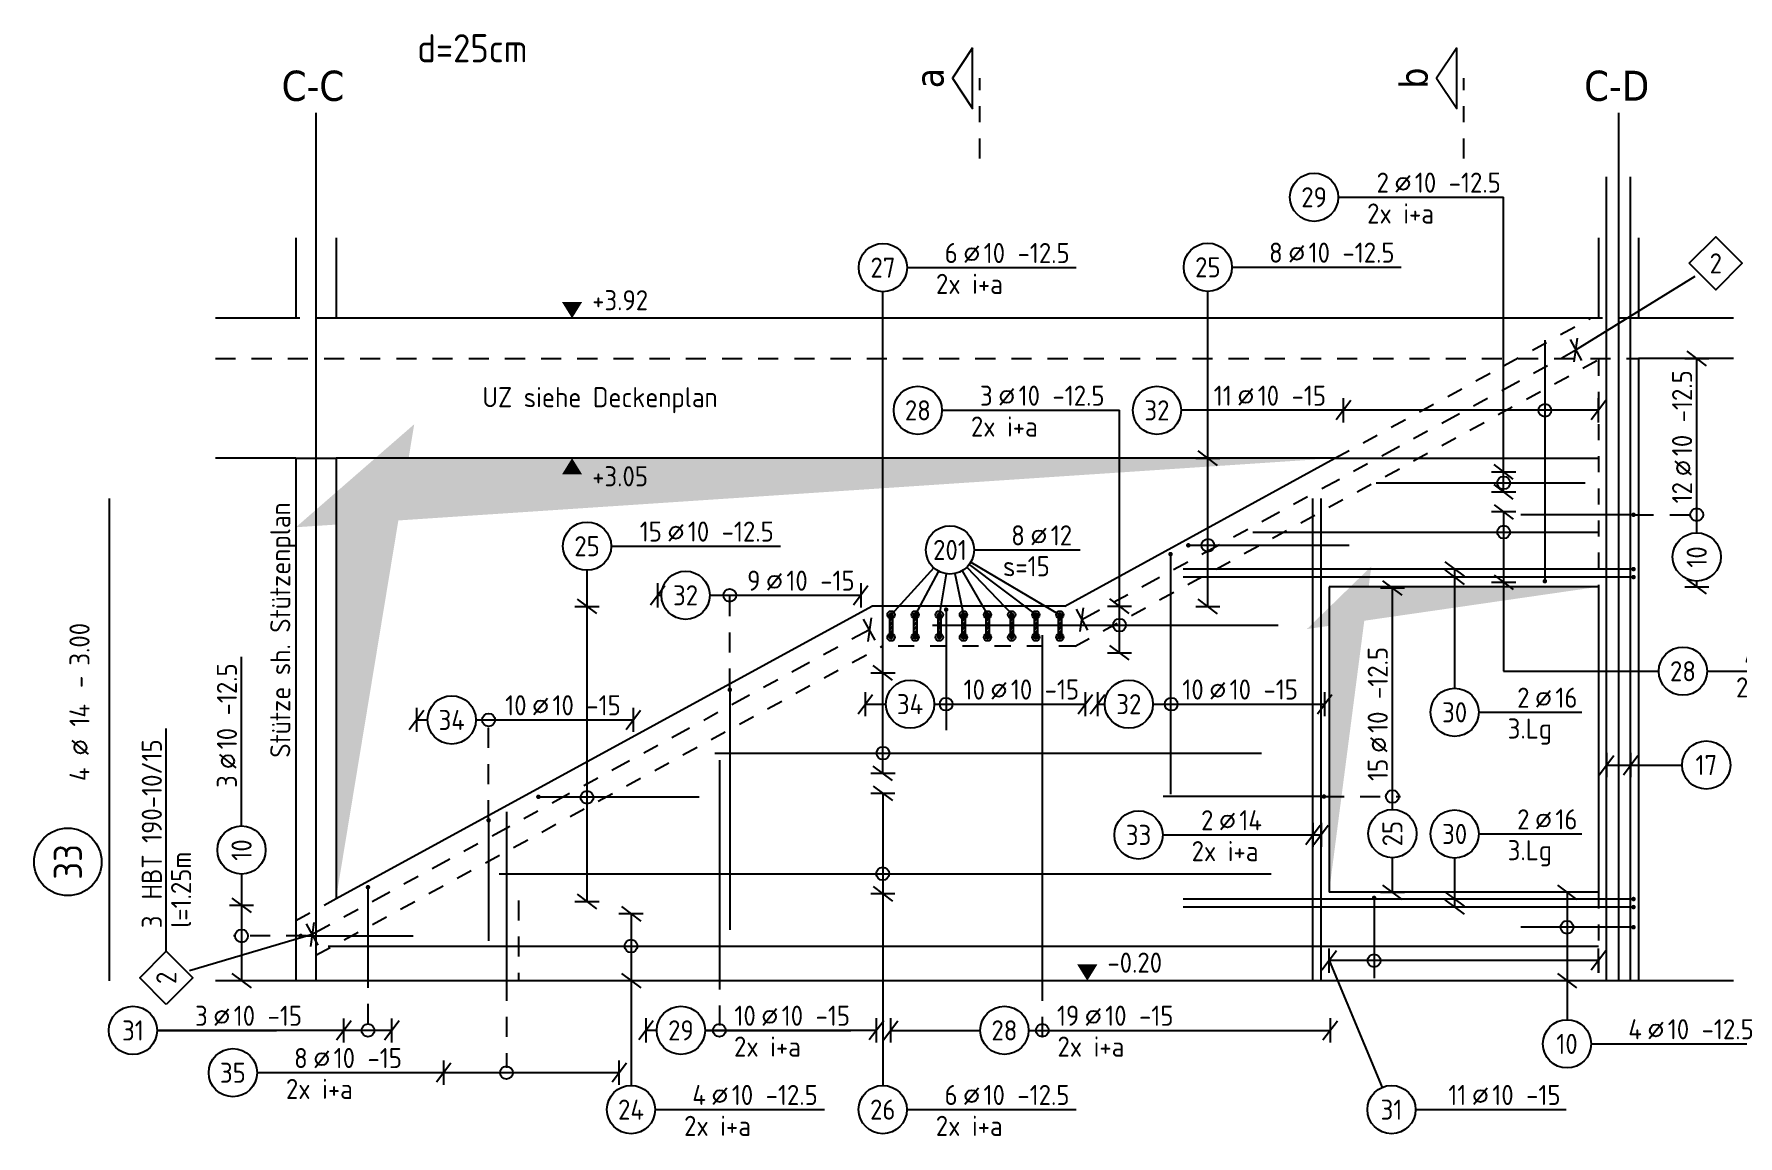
# Model space of a CAD drawing. Extents: x 399 to 532, y -4 to 185.
# Drawn here: x 427.07 to 437.66, y 29.13 to 35.98 of the extents above; entities that cross this region are included whole.
import ezdxf
from ezdxf.enums import TextEntityAlignment as Align

# ---------------------------------------------------------------- set-up
doc = ezdxf.new("R2010")
doc.units = 0
doc.header["$LTSCALE"] = 0.5
doc.header["$MEASUREMENT"] = 0
for name, pattern in [('AUSGEZOGEN', [1000.01, 1000, 0.01]), ('DASHDOTSMALL', [1.05, 0.5, -0.25, 0.05, -0.25]), ('HIDDEN', [0.375, 0.25, -0.125]), ('PUNKT', [0.175, 0.05, -0.125]), ('STRICHPUNKT2', [0.55, 0.25, -0.125, 0.05, -0.125]), ('VERDECKT', [0.375, 0.25, -0.125])]:
    doc.linetypes.add(name, pattern=pattern)
for name, color, linetype in [('ACHSEN', 7, 'CONTINUOUS'), ('AFU', 9, 'CONTINUOUS'), ('BETON', 7, 'CONTINUOUS'), ('Decke', 7, 'CONTINUOUS'), ('DRUEBER', 7, 'CONTINUOUS'), ('HBT', 7, 'CONTINUOUS'), ('koten', 7, 'CONTINUOUS'), ('RND', 7, 'CONTINUOUS'), ('SCHATTEN', 253, 'CONTINUOUS'), ('SCHNITTE', 7, 'CONTINUOUS'), ('TEXT', 7, 'CONTINUOUS'), ('VERDECKT', 7, 'CONTINUOUS')]:
    doc.layers.add(name, color=color, linetype=linetype)
doc.styles.add('HELV', font='tahoma.ttf')
doc.styles.get("Standard").update_dxf_attribs({"font": 'iso'})
doc.styles.add('TXT', font='isocp.shx')
doc.linetypes.add('AFU_50K', pattern='A,0.15,["/",Standard,S=0.2,R=0,X=-0.01,Y=-0.1],0.07,["/",Standard,S=0.2,R=0,X=-0.01,Y=-0.1],0.15', length=0.37)
doc.linetypes.add('AFU_50L', pattern='A,0.75,["/",Standard,S=0.2,R=0,X=-0.01,Y=-0.1],0.07,["/",Standard,S=0.2,R=0,X=-0.01,Y=-0.1],0.75', length=1.57)

# ---------------------------------------------------------------- blocks, each defined once
blk = doc.blocks.new('okrd_o')
at = {"layer": 'koten', "color": 7, "linetype": 'Continuous'}
blk.add_solid([(-0.125, 0.202), (0.125, 0.202), (0, 0)], dxfattribs=at)
at = {"layer": 'koten', "style": 'TXT'}
blk.add_attdef('OKRD', (0.25, 0.1), '', height=0.25, dxfattribs=at)
blk = doc.blocks.new('okrd_u')
at = {"layer": 'koten', "color": 7, "linetype": 'Continuous'}
blk.add_solid([(-0.125, -0.202), (0.125, -0.202), (0, 0)], dxfattribs=at)
at = {"layer": 'koten', "style": 'TXT'}
blk.add_attdef('OKRD', (0.25, -0.35), '', height=0.25, dxfattribs=at)
blk = doc.blocks.new('lei_gre')
at = {"layer": 'RND', "color": 7, "linetype": 'Continuous'}
for p, q in [((-0.09, -0.12), (0.09, 0.12)), ((0, 0.15), (0, -0.15))]:
    blk.add_line(p, q, dxfattribs=at)
blk = doc.blocks.new('SCHN-2')
at = {"layer": 'SCHNITTE', "color": 6, "linetype": 'Continuous'}
blk.add_lwpolyline([(0.378, 0.088), (0, 0.34), (-0.378, 0.088)], close=True, dxfattribs=at)
at = {"layer": 'SCHNITTE', "color": 1, "linetype": 'DASHDOTSMALL', "style": 'HELV'}
blk.add_attdef('SCHN-2', text='', height=0.35, dxfattribs=at).set_placement((0, 0.45), align=Align.CENTER)
blk = doc.blocks.new('RND_HIN')
at = {"layer": 'RND', "color": 7, "linetype": 'Continuous'}
blk.add_circle((0, 0), 0.3, dxfattribs=at)
at = {"layer": 'RND', "color": 7, "linetype": 'Continuous', "style": 'TXT'}
blk.add_attdef('POSI', text='', height=0.25, dxfattribs=at).set_placement((0, 0), align=Align.MIDDLE)
blk = doc.blocks.new('RND_LEI')
at = {"layer": 'RND', "color": 7, "linetype": 'Continuous'}
blk.add_line((1.022, 0.066), (1.19, 0.27), dxfattribs=at)
for centre, radius in [((0, 0), 0.3), ((1.106, 0.168), 0.075)]:
    blk.add_circle(centre, radius, dxfattribs=at)
at = {"layer": 'RND', "color": 7, "linetype": 'Continuous', "style": 'TXT'}
blk.add_attdef('ANZ', text='', height=0.25, dxfattribs=at).set_placement((0.931, 0.057), align=Align.RIGHT)
for tag, p in [('DUM', (1.253, 0.057)), ('ABSTD', (1.674, 0.057)), ('POSTXT', (0.374, -0.327))]:
    blk.add_attdef(tag, p, '', height=0.25, dxfattribs=at)
blk.add_attdef('POSL', text='', height=0.25, dxfattribs=at).set_placement((0, 0), align=Align.MIDDLE)
blk = doc.blocks.new('RND_AUSZ')
at = {"layer": 'RND', "color": 7, "linetype": 'Continuous'}
blk.add_line((1.341, 0.262), (1.509, 0.466), dxfattribs=at)
at = {"layer": 'RND', "color": 1, "linetype": 'Continuous'}
blk.add_circle((0, 0.52), 0.42, dxfattribs=at)
at = {"layer": 'RND', "color": 7, "linetype": 'Continuous'}
blk.add_circle((1.425, 0.364), 0.075, dxfattribs=at)
at = {"layer": 'RND', "color": 7, "linetype": 'Continuous', "style": 'TXT'}
blk.add_text('-', height=0.25, dxfattribs=at).set_placement((2.163, 0.25))
at = {"layer": 'RND', "color": 1, "linetype": 'Continuous', "style": 'TXT'}
blk.add_attdef('POS', text='', height=0.35, dxfattribs=at).set_placement((0, 0.52), align=Align.MIDDLE)
at = {"layer": 'RND', "color": 7, "linetype": 'Continuous', "style": 'TXT'}
for tag, p in [('WIEOFT', (-0.536, 0.25)), ('STK', (1.174, 0.25))]:
    blk.add_attdef(tag, text='', height=0.25, dxfattribs=at).set_placement(p, align=Align.RIGHT)
for tag, p in [('DS', (1.683, 0.25)), ('LANG', (2.441, 0.25)), ('TEXT', (3.669, 0.25))]:
    blk.add_attdef(tag, p, '', height=0.25, dxfattribs=at)
blk = doc.blocks.new('HBT_LEI')
at = {"layer": 'HBT', "color": 7, "linetype": 'Continuous'}
blk.add_lwpolyline([(-0.33, 0), (0, 0.33), (0.33, 0), (0, -0.33)], close=True, dxfattribs=at)
at = {"layer": 'HBT', "color": 7, "linetype": 'Continuous', "style": 'TXT'}
blk.add_attdef('STKH', text='', height=0.25, dxfattribs=at).set_placement((0.776, 0.055), align=Align.RIGHT)
at = {"layer": 'HBT', "style": 'TXT'}
for tag, p in [('ARTH', (0.973, 0.055)), ('TEXTH', (0.415, -0.309))]:
    blk.add_attdef(tag, p, '', height=0.25, dxfattribs=at)
at = {"layer": 'HBT', "color": 7, "linetype": 'Continuous', "style": 'TXT'}
blk.add_attdef('POSH', text='', height=0.25, dxfattribs=at).set_placement((0, -0.126), align=Align.CENTER)

msp = doc.modelspace()

# ---------------------------------------------------------------- hatches: boundary and pattern name
at = {"layer": 'RND', "linetype": 'AUSGEZOGEN'}
h = msp.add_hatch(dxfattribs=at)
h.set_pattern_fill('ANSI32', color=1, scale=0.05, style=0, double=1)
h.set_pattern_definition([(45, (304.26493, 112.581241), (-0.0132582521, 0.0132582521), []), (45, (304.273768, 112.581241), (-0.0132582521, 0.0132582521), [])])
edge = h.paths.add_edge_path()
edge.add_arc((432.3944, 32.3696), 0.01, -180, 0, ccw=False)
edge.add_line((432.3844, 32.3696), (432.3844, 32.3687))
edge.add_arc((432.3944, 32.3695), 0.01, -4.63522, 184.63522, ccw=False)
edge.add_line((432.4044, 32.3687), (432.4044, 32.3696))
edge = h.paths.add_edge_path()
edge.add_arc((432.3944, 32.3695), 0.01, 355.36478, 544.63522)
edge.add_line((432.3844, 32.3687), (432.3844, 32.2504))
edge.add_arc((432.3944, 32.2296), 0.0231, 64.36999, 115.63001, ccw=False)
edge.add_line((432.4044, 32.2504), (432.4044, 32.3687))
edge = h.paths.add_edge_path()
edge.add_arc((432.3944, 32.2296), 0.0231, 64.36999, 115.63001)
edge.add_line((432.3844, 32.2504), (432.3844, 32.2296))
edge.add_arc((432.3944, 32.2296), 0.01, 0, 180, ccw=False)
edge.add_line((432.4044, 32.2296), (432.4044, 32.2504))
h = msp.add_hatch(dxfattribs=at)
h.set_pattern_fill('ANSI32', color=1, scale=0.05, style=0, double=1)
h.set_pattern_definition([(45, (304.41493, 112.581241), (-0.0132582521, 0.0132582521), []), (45, (304.423768, 112.581241), (-0.0132582521, 0.0132582521), [])])
edge = h.paths.add_edge_path()
edge.add_arc((432.5444, 32.3696), 0.01, -180, 0, ccw=False)
edge.add_line((432.5344, 32.3696), (432.5344, 32.3687))
edge.add_arc((432.5444, 32.3695), 0.01, -4.63522, 184.63522, ccw=False)
edge.add_line((432.5544, 32.3687), (432.5544, 32.3696))
edge = h.paths.add_edge_path()
edge.add_arc((432.5444, 32.3695), 0.01, 355.36478, 544.63522)
edge.add_line((432.5344, 32.3687), (432.5344, 32.2504))
edge.add_arc((432.5444, 32.2296), 0.0231, 64.36999, 115.63001, ccw=False)
edge.add_line((432.5544, 32.2504), (432.5544, 32.3687))
edge = h.paths.add_edge_path()
edge.add_arc((432.5444, 32.2296), 0.0231, 64.36999, 115.63001)
edge.add_line((432.5344, 32.2504), (432.5344, 32.2296))
edge.add_arc((432.5444, 32.2296), 0.01, 0, 180, ccw=False)
edge.add_line((432.5544, 32.2296), (432.5544, 32.2504))
h = msp.add_hatch(dxfattribs=at)
h.set_pattern_fill('ANSI32', color=1, scale=0.05, style=0, double=1)
h.set_pattern_definition([(45, (304.56493, 112.581241), (-0.0132582521, 0.0132582521), []), (45, (304.573768, 112.581241), (-0.0132582521, 0.0132582521), [])])
edge = h.paths.add_edge_path()
edge.add_arc((432.6944, 32.3696), 0.01, -180, 0, ccw=False)
edge.add_line((432.6844, 32.3696), (432.6844, 32.3687))
edge.add_arc((432.6944, 32.3695), 0.01, -4.63522, 184.63522, ccw=False)
edge.add_line((432.7044, 32.3687), (432.7044, 32.3696))
edge = h.paths.add_edge_path()
edge.add_arc((432.6944, 32.3695), 0.01, 355.36478, 544.63522)
edge.add_line((432.6844, 32.3687), (432.6844, 32.2504))
edge.add_arc((432.6944, 32.2296), 0.0231, 64.36999, 115.63001, ccw=False)
edge.add_line((432.7044, 32.2504), (432.7044, 32.3687))
edge = h.paths.add_edge_path()
edge.add_arc((432.6944, 32.2296), 0.0231, 64.36999, 115.63001)
edge.add_line((432.6844, 32.2504), (432.6844, 32.2296))
edge.add_arc((432.6944, 32.2296), 0.01, 0, 180, ccw=False)
edge.add_line((432.7044, 32.2296), (432.7044, 32.2504))
h = msp.add_hatch(dxfattribs=at)
h.set_pattern_fill('ANSI32', color=1, scale=0.05, style=0, double=1)
h.set_pattern_definition([(45, (304.71493, 112.581241), (-0.0132582521, 0.0132582521), []), (45, (304.723768, 112.581241), (-0.0132582521, 0.0132582521), [])])
edge = h.paths.add_edge_path()
edge.add_arc((432.8444, 32.3696), 0.01, -180, 0, ccw=False)
edge.add_line((432.8344, 32.3696), (432.8344, 32.3687))
edge.add_arc((432.8444, 32.3695), 0.01, -4.63522, 184.63522, ccw=False)
edge.add_line((432.8544, 32.3687), (432.8544, 32.3696))
edge = h.paths.add_edge_path()
edge.add_arc((432.8444, 32.3695), 0.01, 355.36478, 544.63522)
edge.add_line((432.8344, 32.3687), (432.8344, 32.2504))
edge.add_arc((432.8444, 32.2296), 0.0231, 64.36999, 115.63001, ccw=False)
edge.add_line((432.8544, 32.2504), (432.8544, 32.3687))
edge = h.paths.add_edge_path()
edge.add_arc((432.8444, 32.2296), 0.0231, 64.36999, 115.63001)
edge.add_line((432.8344, 32.2504), (432.8344, 32.2296))
edge.add_arc((432.8444, 32.2296), 0.01, 0, 180, ccw=False)
edge.add_line((432.8544, 32.2296), (432.8544, 32.2504))
h = msp.add_hatch(dxfattribs=at)
h.set_pattern_fill('ANSI32', color=1, scale=0.05, style=0, double=1)
h.set_pattern_definition([(45, (304.86493, 112.581241), (-0.0132582521, 0.0132582521), []), (45, (304.873768, 112.581241), (-0.0132582521, 0.0132582521), [])])
edge = h.paths.add_edge_path()
edge.add_arc((432.9944, 32.3696), 0.01, -180, 0, ccw=False)
edge.add_line((432.9844, 32.3696), (432.9844, 32.3687))
edge.add_arc((432.9944, 32.3695), 0.01, -4.63522, 184.63522, ccw=False)
edge.add_line((433.0044, 32.3687), (433.0044, 32.3696))
edge = h.paths.add_edge_path()
edge.add_arc((432.9944, 32.3695), 0.01, 355.36478, 544.63522)
edge.add_line((432.9844, 32.3687), (432.9844, 32.2504))
edge.add_arc((432.9944, 32.2296), 0.0231, 64.36999, 115.63001, ccw=False)
edge.add_line((433.0044, 32.2504), (433.0044, 32.3687))
edge = h.paths.add_edge_path()
edge.add_arc((432.9944, 32.2296), 0.0231, 64.36999, 115.63001)
edge.add_line((432.9844, 32.2504), (432.9844, 32.2296))
edge.add_arc((432.9944, 32.2296), 0.01, 0, 180, ccw=False)
edge.add_line((433.0044, 32.2296), (433.0044, 32.2504))
h = msp.add_hatch(dxfattribs=at)
h.set_pattern_fill('ANSI32', color=1, scale=0.05, style=0, double=1)
h.set_pattern_definition([(45, (305.01493, 112.581241), (-0.0132582521, 0.0132582521), []), (45, (305.023768, 112.581241), (-0.0132582521, 0.0132582521), [])])
edge = h.paths.add_edge_path()
edge.add_arc((433.1444, 32.3696), 0.01, -180, 0, ccw=False)
edge.add_line((433.1344, 32.3696), (433.1344, 32.3687))
edge.add_arc((433.1444, 32.3695), 0.01, -4.63522, 184.63522, ccw=False)
edge.add_line((433.1544, 32.3687), (433.1544, 32.3696))
edge = h.paths.add_edge_path()
edge.add_arc((433.1444, 32.3695), 0.01, 355.36478, 544.63522)
edge.add_line((433.1344, 32.3687), (433.1344, 32.2504))
edge.add_arc((433.1444, 32.2296), 0.0231, 64.36999, 115.63001, ccw=False)
edge.add_line((433.1544, 32.2504), (433.1544, 32.3687))
edge = h.paths.add_edge_path()
edge.add_arc((433.1444, 32.2296), 0.0231, 64.36999, 115.63001)
edge.add_line((433.1344, 32.2504), (433.1344, 32.2296))
edge.add_arc((433.1444, 32.2296), 0.01, 0, 180, ccw=False)
edge.add_line((433.1544, 32.2296), (433.1544, 32.2504))
h = msp.add_hatch(dxfattribs=at)
h.set_pattern_fill('ANSI32', color=1, scale=0.05, style=0, double=1)
h.set_pattern_definition([(45, (305.16493, 112.581241), (-0.0132582521, 0.0132582521), []), (45, (305.173768, 112.581241), (-0.0132582521, 0.0132582521), [])])
edge = h.paths.add_edge_path()
edge.add_arc((433.2944, 32.3696), 0.01, -180, 0, ccw=False)
edge.add_line((433.2844, 32.3696), (433.2844, 32.3687))
edge.add_arc((433.2944, 32.3695), 0.01, -4.63522, 184.63522, ccw=False)
edge.add_line((433.3044, 32.3687), (433.3044, 32.3696))
edge = h.paths.add_edge_path()
edge.add_arc((433.2944, 32.3695), 0.01, 355.36478, 544.63522)
edge.add_line((433.2844, 32.3687), (433.2844, 32.2504))
edge.add_arc((433.2944, 32.2296), 0.0231, 64.36999, 115.63001, ccw=False)
edge.add_line((433.3044, 32.2504), (433.3044, 32.3687))
edge = h.paths.add_edge_path()
edge.add_arc((433.2944, 32.2296), 0.0231, 64.36999, 115.63001)
edge.add_line((433.2844, 32.2504), (433.2844, 32.2296))
edge.add_arc((433.2944, 32.2296), 0.01, 0, 180, ccw=False)
edge.add_line((433.3044, 32.2296), (433.3044, 32.2504))
h = msp.add_hatch(dxfattribs=at)
h.set_pattern_fill('ANSI32', color=1, scale=0.05, style=0, double=1)
h.set_pattern_definition([(45, (305.31493, 112.581241), (-0.0132582521, 0.0132582521), []), (45, (305.323768, 112.581241), (-0.0132582521, 0.0132582521), [])])
edge = h.paths.add_edge_path()
edge.add_arc((433.4444, 32.3696), 0.01, -180, 0, ccw=False)
edge.add_line((433.4344, 32.3696), (433.4344, 32.3687))
edge.add_arc((433.4444, 32.3695), 0.01, -4.63522, 184.63522, ccw=False)
edge.add_line((433.4544, 32.3687), (433.4544, 32.3696))
edge = h.paths.add_edge_path()
edge.add_arc((433.4444, 32.3695), 0.01, 355.36478, 544.63522)
edge.add_line((433.4344, 32.3687), (433.4344, 32.2504))
edge.add_arc((433.4444, 32.2296), 0.0231, 64.36999, 115.63001, ccw=False)
edge.add_line((433.4544, 32.2504), (433.4544, 32.3687))
edge = h.paths.add_edge_path()
edge.add_arc((433.4444, 32.2296), 0.0231, 64.36999, 115.63001)
edge.add_line((433.4344, 32.2504), (433.4344, 32.2296))
edge.add_arc((433.4444, 32.2296), 0.01, 0, 180, ccw=False)
edge.add_line((433.4544, 32.2296), (433.4544, 32.2504))

# ---------------------------------------------------------------- linework, layer by layer
at = {"layer": 'ACHSEN', "color": 140, "linetype": 'AUSGEZOGEN'}
for p, q in [((428.8183, 35.4916), (428.8183, 30.0933)), ((436.9183, 35.4916), (436.9183, 30.0933))]:
    msp.add_line(p, q, dxfattribs=at)
at = {"layer": 'AFU', "linetype": 'AFU_50K'}
msp.add_line((428.6933, 33.3433), (428.9433, 33.3433), dxfattribs=at)
at = {"layer": 'AFU', "linetype": 'AFU_50L'}
msp.add_line((435.1545, 33.3433), (436.7933, 33.3433), dxfattribs=at)
at = {"layer": 'BETON', "color": 6, "linetype": 'AUSGEZOGEN'}
for p, q in [((428.6933, 34.7133), (428.6933, 34.2133)), ((428.9433, 34.7133), (428.9433, 34.2133)), ((436.7933, 34.7133), (436.7933, 34.2133)), ((437.0433, 34.7133), (437.0433, 34.2133)), ((428.6933, 34.2133), (428.1933, 34.2133)), ((436.7933, 34.2133), (428.9433, 34.2133)), ((437.6332, 34.2133), (437.0433, 34.2133)), ((437.6332, 33.9633), (437.0433, 33.9633)), ((437.0433, 33.9633), (437.0433, 30.0933)), ((428.6933, 33.3433), (428.1933, 33.3433)), ((428.6933, 33.3433), (428.6933, 30.0933)), ((435.1545, 33.3433), (428.9433, 33.3433)), ((428.9433, 33.3433), (428.9433, 30.6046)), ((433.4743, 32.4233), (435.1545, 33.3433)), ((428.9433, 30.6046), (432.2745, 32.4233)), ((433.4743, 32.4233), (432.2745, 32.4233))]:
    msp.add_line(p, q, dxfattribs=at)
at = {"layer": 'BETON', "color": 7, "linetype": 'AUSGEZOGEN'}
msp.add_line((435.1183, 32.5433), (435.1183, 30.6433), dxfattribs=at)
at = {"layer": 'Decke', "linetype": 'Continuous'}
for p, q in [((436.7933, 32.5433), (435.1183, 32.5433)), ((436.7933, 32.5433), (436.7933, 30.6433)), ((436.7933, 30.6433), (435.1183, 30.6433)), ((437.6332, 30.0933), (428.1933, 30.0933))]:
    msp.add_line(p, q, dxfattribs=at)
at = {"layer": 'DRUEBER', "color": 7, "linetype": 'PUNKT'}
for p, q in [((435.1545, 33.3433), (436.7433, 34.2133)), ((433.5383, 32.1733), (436.7933, 33.9557)), ((436.7933, 33.9557), (436.7933, 32.5433)), ((428.8183, 30.2515), (432.3383, 32.1733)), ((433.5383, 32.1733), (432.3383, 32.1733)), ((436.7933, 30.6433), (436.7933, 30.0933)), ((428.6933, 30.4681), (428.9433, 30.6046)), ((428.8183, 30.2515), (428.8183, 30.0933))]:
    msp.add_line(p, q, dxfattribs=at)
at = {"layer": 'HBT', "color": 7, "linetype": 'AUSGEZOGEN'}
for p, q in [((436.6528, 34.0162), (437.3956, 34.4764)), ((427.8875, 30.2762), (427.8875, 31.663)), ((428.7949, 30.3809), (428.0311, 30.1543))]:
    msp.add_line(p, q, dxfattribs=at)
at = {"layer": 'HBT', "color": 6, "linetype": 'STRICHPUNKT2'}
for p, q in [((433.5807, 32.3392), (436.6528, 34.0162)), ((432.2601, 32.2767), (428.7949, 30.3809))]:
    msp.add_line(p, q, dxfattribs=at)
at = {"layer": 'RND', "color": 7, "linetype": 'AUSGEZOGEN'}
for p, q in [((435.1751, 34.9662), (436.2039, 34.9662)), ((436.2039, 33.2586), (436.2039, 34.9662)), ((432.494, 34.5285), (433.5465, 34.5285)), ((434.5144, 34.5308), (435.5669, 34.5308)), ((432.344, 32.0086), (432.344, 34.3785)), ((434.3644, 33.3433), (434.3644, 34.3808)), ((437.4046, 32.8792), (437.4046, 33.9633)), ((432.711, 33.6411), (433.815, 33.6411)), ((433.815, 32.4233), (433.815, 33.6411)), ((435.2082, 33.6411), (434.198, 33.6411)), ((436.7933, 33.6411), (435.2082, 33.6411)), ((434.3644, 32.4208), (434.3644, 33.3433)), ((436.2039, 33.1336), (436.2039, 33.2586)), ((436.2039, 33.0086), (436.2039, 32.571)), ((430.654, 32.796), (431.7065, 32.796)), ((432.9109, 32.7725), (433.5709, 32.7725)), ((430.504, 32.4214), (430.504, 32.646)), ((435.5121, 31.1583), (435.5121, 32.5361)), ((436.2039, 32.571), (436.2039, 32.0185)), ((437.4046, 32.5441), (437.4046, 32.5792)), ((430.943, 32.4906), (430.9667, 32.4906)), ((431.2667, 32.4906), (432.2056, 32.4906)), ((433.815, 32.1336), (433.815, 32.4233)), ((430.504, 30.5863), (430.504, 32.4214)), ((428.3554, 31.0563), (428.3554, 32.1088)), ((432.344, 31.3836), (432.344, 32.0086)), ((436.2039, 32.0185), (437.1689, 32.0185)), ((437.4689, 32.0185), (438.5214, 32.0185)), ((432.2339, 31.8135), (432.3627, 31.8135)), ((432.6627, 31.8135), (433.6023, 31.8135)), ((433.6781, 31.8135), (433.7232, 31.8135)), ((434.0232, 31.8135), (435.0904, 31.8135)), ((429.4436, 31.7154), (429.5124, 31.7154)), ((429.8124, 31.7154), (430.7917, 31.7154)), ((436.0491, 31.7628), (436.6891, 31.7628)), ((432.3428, 31.2586), (432.3428, 30.6336)), ((434.0835, 31.0003), (435.0683, 31.0003)), ((436.0491, 31.0061), (436.6891, 31.0061)), ((435.5121, 30.6433), (435.5121, 30.8583)), ((428.3554, 30.7563), (428.3554, 30.5621)), ((432.3428, 30.6336), (432.3428, 29.4417)), ((436.5979, 30.6433), (436.5979, 30.0933)), ((428.3554, 30.5621), (428.3554, 30.0933)), ((430.7775, 30.5092), (430.7775, 30.0933)), ((436.7933, 30.2184), (435.119, 30.2184)), ((435.119, 30.2184), (435.4486, 29.4301)), ((430.7775, 30.0933), (430.7775, 29.4417)), ((436.5979, 30.0933), (436.5979, 29.8505)), ((428.9917, 29.7843), (427.8302, 29.7843)), ((427.8302, 29.7843), (428.5731, 29.7843)), ((429.2901, 29.7843), (428.9917, 29.7843)), ((430.9379, 29.7847), (430.8707, 29.7847)), ((432.3042, 29.7847), (431.2379, 29.7847)), ((431.2379, 29.7847), (432.1441, 29.7847)), ((432.392, 29.7847), (432.9494, 29.7847)), ((433.2494, 29.7847), (435.1251, 29.7847)), ((436.7479, 29.7005), (437.8004, 29.7005)), ((429.6127, 29.5214), (428.4516, 29.5214)), ((430.7046, 29.5214), (429.6127, 29.5214)), ((430.9275, 29.2917), (431.98, 29.2917)), ((432.4928, 29.2917), (433.5453, 29.2917)), ((435.6565, 29.2917), (436.5927, 29.2917))]:
    msp.add_line(p, q, dxfattribs=at)
at = {"layer": 'RND', "color": 102, "linetype": 'VERDECKT'}
for p, q in [((437.0115, 32.9916), (437.4546, 32.9916)), ((431.3917, 31.9099), (431.3917, 32.5406)), ((429.8917, 31.091), (429.8917, 31.7654)), ((435.0865, 31.2387), (435.5621, 31.2387)), ((428.7584, 30.372), (428.3054, 30.372)), ((429.1417, 30.1751), (429.1417, 29.7343)), ((430.0028, 30.0933), (430.0028, 29.5518)), ((431.3267, 30.1642), (431.3267, 29.7347)), ((433.335, 30.0933), (433.335, 29.7347))]:
    msp.add_line(p, q, dxfattribs=at)
at = {"layer": 'RND', "color": 102, "linetype": 'AUSGEZOGEN'}
for p, q in [((432.66, 32.6615), (432.3944, 32.3696)), ((432.6899, 32.6404), (432.5444, 32.3696)), ((432.8361, 32.6427), (432.9919, 32.3739)), ((432.865, 32.6645), (433.1494, 32.3696)), ((432.8806, 32.6821), (433.2904, 32.3726)), ((432.8901, 32.6963), (433.4444, 32.3696)), ((435.8991, 32.6535), (435.8991, 31.9128)), ((432.7365, 32.6245), (432.6952, 32.3745)), ((432.7914, 32.6256), (432.8444, 32.3696)), ((436.8433, 31.4348), (437.314, 31.4348)), ((435.8991, 30.8561), (435.8991, 30.5514))]:
    msp.add_line(p, q, dxfattribs=at)
at = {"layer": 'RND', "color": 102, "linetype": 'HIDDEN'}
msp.add_line((430.0785, 30.5933), (430.0785, 30.0933), dxfattribs=at)
at = {"layer": 'RND', "color": 1, "linetype": 'AUSGEZOGEN'}
for points in [[(436.8433, 30.0933), (436.8433, 35.0933)], [(436.9933, 30.0933), (436.9933, 35.0933)], [(436.46, 34.0783), (436.46, 32.5783)], [(435.4115, 33.1902), (436.7115, 33.1902)], [(427.5353, 30.0933), (427.5353, 33.0933)], [(435.0183, 30.0933), (435.0183, 33.0933)], [(435.0683, 30.0933), (435.0683, 33.0933)], [(437.0115, 32.9916), (436.3115, 32.9916)], [(434.6433, 32.8836), (436.7933, 32.8836)], [(434.1326, 32.7535), (434.1326, 31.2535)], [(434.2427, 32.8015), (435.2427, 32.8015)], [(437.0115, 32.6535), (434.2115, 32.6535)], [(437.0115, 32.6035), (434.2115, 32.6035)], [(432.3844, 32.3696), (432.3844, 32.2296)], [(432.4044, 32.3696), (432.4044, 32.2296)], [(432.5344, 32.3696), (432.5344, 32.2296)], [(432.5544, 32.3696), (432.5544, 32.2296)], [(432.6844, 32.3696), (432.6844, 32.2296)], [(432.7044, 32.3696), (432.7044, 32.2296)], [(432.737, 32.4013), (432.737, 31.6513)], [(432.8344, 32.3696), (432.8344, 32.2296)], [(432.8544, 32.3696), (432.8544, 32.2296)], [(432.9844, 32.3696), (432.9844, 32.2296)], [(433.0044, 32.3696), (433.0044, 32.2296)], [(433.1344, 32.3696), (433.1344, 32.2296)], [(433.1544, 32.3696), (433.1544, 32.2296)], [(433.2844, 32.3696), (433.2844, 32.2296)], [(433.3044, 32.3696), (433.3044, 32.2296)], [(433.4344, 32.3696), (433.4344, 32.2296)], [(433.4544, 32.3696), (433.4544, 32.2296)], [(432.6527, 32.3051), (434.8027, 32.3051)], [(433.335, 32.2433), (433.335, 30.0933)], [(431.3917, 31.9099), (431.3917, 30.4099)], [(431.2981, 31.5086), (434.6981, 31.5086)], [(431.3267, 31.4642), (431.3267, 30.1642)], [(430.2013, 31.2372), (431.2013, 31.2372)], [(435.0865, 31.2387), (434.0865, 31.2387)], [(429.8917, 31.091), (429.8917, 30.341)], [(430.0028, 31.1433), (430.0028, 30.0933)], [(429.9582, 30.7586), (434.7582, 30.7586)], [(429.1417, 30.6751), (429.1417, 30.1751)], [(437.0115, 30.6014), (434.2115, 30.6014)], [(437.0115, 30.5514), (434.2115, 30.5514)], [(435.3982, 30.6083), (435.3982, 30.1083)], [(437.0115, 30.4259), (436.3115, 30.4259)], [(428.7233, 30.372), (429.4233, 30.372)], [(428.8933, 30.3088), (436.7933, 30.3088)]]:
    msp.add_lwpolyline(points, dxfattribs=at)
at = {"layer": 'RND', "color": 7, "linetype": 'AUSGEZOGEN'}
for points, const_width in [([(437.0185, 32.9916, -1), (437.0045, 32.9916, -1)], 0.014), ([(434.1256, 32.7465, 1), (434.1396, 32.7465, 1)], 0.014), ([(434.2357, 32.8015, 1), (434.2497, 32.8015, 1)], 0.014), ([(437.0185, 32.6535, -1), (437.0045, 32.6535, -1)], 0.014), ([(436.467, 32.5783, -1), (436.453, 32.5783, -1)], 0.014), ([(437.0185, 32.6035, -1), (437.0045, 32.6035, -1)], 0.014), ([(432.3894, 32.3696, 1), (432.3994, 32.3696, 1)], 0.01), ([(432.5394, 32.3696, 1), (432.5494, 32.3696, 1)], 0.01), ([(432.6894, 32.3696, 1), (432.6994, 32.3696, 1)], 0.01), ([(432.73, 32.4013, 1), (432.744, 32.4013, 1)], 0.014), ([(432.8394, 32.3696, 1), (432.8494, 32.3696, 1)], 0.01), ([(432.9894, 32.3696, 1), (432.9994, 32.3696, 1)], 0.01), ([(433.1394, 32.3696, 1), (433.1494, 32.3696, 1)], 0.01), ([(433.2894, 32.3696, 1), (433.2994, 32.3696, 1)], 0.01), ([(433.4394, 32.3696, 1), (433.4494, 32.3696, 1)], 0.01), ([(432.3894, 32.2296, 1), (432.3994, 32.2296, 1)], 0.01), ([(432.5394, 32.2296, 1), (432.5494, 32.2296, 1)], 0.01), ([(432.6894, 32.2296, 1), (432.6994, 32.2296, 1)], 0.01), ([(432.8394, 32.2296, 1), (432.8494, 32.2296, 1)], 0.01), ([(432.9894, 32.2296, 1), (432.9994, 32.2296, 1)], 0.01), ([(433.1394, 32.2296, 1), (433.1494, 32.2296, 1)], 0.01), ([(433.2894, 32.2296, 1), (433.2994, 32.2296, 1)], 0.01), ([(433.4394, 32.2296, 1), (433.4494, 32.2296, 1)], 0.01), ([(431.3847, 31.9029, 1), (431.3987, 31.9029, 1)], 0.014), ([(430.1943, 31.2372, 1), (430.2083, 31.2372, 1)], 0.014), ([(435.0935, 31.2387, -1), (435.0795, 31.2387, -1)], 0.014), ([(429.8987, 31.091, -1), (429.8847, 31.091, -1)], 0.014), ([(429.1487, 30.6751, -1), (429.1347, 30.6751, -1)], 0.014), ([(435.4052, 30.6083, -1), (435.3912, 30.6083, -1)], 0.014), ([(437.0185, 30.6014, -1), (437.0045, 30.6014, -1)], 0.014), ([(437.0185, 30.5514, -1), (437.0045, 30.5514, -1)], 0.014), ([(437.0185, 30.4259, -1), (437.0045, 30.4259, -1)], 0.014), ([(428.7163, 30.372, 1), (428.7303, 30.372, 1)], 0.014)]:
    msp.add_lwpolyline(points, format="xyb", close=True, dxfattribs=dict(at, const_width=const_width))
at = {"layer": 'RND', "color": 3, "linetype": 'AUSGEZOGEN'}
msp.add_lwpolyline([(434.6433, 32.8836), (436.7933, 32.8836)], dxfattribs=at)
at = {"layer": 'RND', "color": 7, "linetype": 'AUSGEZOGEN'}
for centre, radius in [((436.46, 33.6411), 0.04), ((436.2039, 33.1902), 0.04), ((437.4046, 32.9916), 0.04), ((436.2039, 32.8836), 0.04), ((434.3644, 32.8015), 0.04), ((431.3917, 32.4906), 0.04), ((432.3944, 32.3696), 0.0231), ((432.5444, 32.3696), 0.0231), ((432.6944, 32.3696), 0.0231), ((432.8444, 32.3696), 0.0231), ((432.9944, 32.3696), 0.0231), ((433.1444, 32.3696), 0.0231), ((433.2944, 32.3696), 0.0231), ((433.4444, 32.3696), 0.0231), ((433.815, 32.3051), 0.04), ((432.3944, 32.2296), 0.0231), ((432.5444, 32.2296), 0.0231), ((432.6944, 32.2296), 0.0231), ((432.8444, 32.2296), 0.0231), ((432.9944, 32.2296), 0.0231), ((433.1444, 32.2296), 0.0231), ((433.2944, 32.2296), 0.0231), ((433.4444, 32.2296), 0.0231), ((432.737, 31.8135), 0.04), ((434.1364, 31.8135), 0.04), ((429.8917, 31.7154), 0.04), ((432.344, 31.5086), 0.04), ((430.504, 31.2338), 0.04), ((435.5121, 31.2387), 0.04), ((432.3428, 30.7586), 0.04), ((428.3554, 30.372), 0.04), ((436.5979, 30.4259), 0.04), ((430.7775, 30.3088), 0.04), ((435.3982, 30.2184), 0.04), ((429.1417, 29.7843), 0.04), ((431.3267, 29.7847), 0.04), ((433.335, 29.7847), 0.04), ((430.0028, 29.5214), 0.04)]:
    msp.add_circle(centre, radius, dxfattribs=at)
at = {"layer": 'RND', "color": 1, "linetype": 'AUSGEZOGEN'}
for centre in [(432.3944, 32.3696), (432.5444, 32.3696), (432.6944, 32.3696), (432.8444, 32.3696), (432.9944, 32.3696), (433.1444, 32.3696), (433.2944, 32.3696), (433.4444, 32.3696), (432.3944, 32.2296), (432.5444, 32.2296), (432.6944, 32.2296), (432.8444, 32.2296), (432.9944, 32.2296), (433.1444, 32.2296), (433.2944, 32.2296), (433.4444, 32.2296)]:
    msp.add_circle(centre, 0.01, dxfattribs=at)
at = {"layer": 'SCHATTEN', "color": 15, "linetype": 'AUSGEZOGEN'}
for points in [[(428.9433, 30.6046, 0, 0.4466, 0), (429.1659, 33.3251, 0, 0, 0), (428.9502, 33.1373, 0.4124, 0, 0), (435.1545, 33.3433, 0, 0, 0)], [(435.1183, 30.6433, 0, 0.2446, 0), (435.2402, 32.5334, 0, 0, 0), (435.127, 32.4232, 0.241, 0, 0), (436.7933, 32.5433, 0, 0, 0)]]:
    msp.add_lwpolyline(points, format="xyseb", dxfattribs=at)
at = {"layer": 'SCHNITTE', "color": 6, "linetype": 'STRICHPUNKT2'}
for p, q in [((432.9459, 35.2075), (432.9459, 35.7075)), ((435.9558, 35.2075), (435.9558, 35.7075))]:
    msp.add_line(p, q, dxfattribs=at)
at = {"layer": 'VERDECKT', "color": 7, "linetype": 'HIDDEN'}
for p, q in [((428.9433, 34.2133), (428.6933, 34.2133)), ((437.0433, 34.2133), (436.7933, 34.2133)), ((428.1933, 33.9633), (437.0433, 33.9633))]:
    msp.add_line(p, q, dxfattribs=at)

# ---------------------------------------------------------------- block references
at = {"layer": 'HBT', "color": 7, "linetype": 'AUSGEZOGEN', "xscale": 0.5, "yscale": 0.5, "zscale": 0.5}
msp.add_blockref('HBT_LEI', (437.5231, 34.5554), dxfattribs=at).add_auto_attribs({'POSH': '2', 'STKH': '3', 'ARTH': 'HBT 190-10/15'})
at = {"layer": 'HBT', "color": 6, "linetype": 'STRICHPUNKT2'}
for p, xscale, yscale, zscale, rotation in [((436.6528, 34.0162), 0.4999999999999999, 0.4999999999999999, 0.4999999999999999, 28.62921107816784), ((433.5807, 32.3392), 0.4999999999999999, 0.4999999999999999, 0.4999999999999999, 28.62921107816784), ((432.2601, 32.2767), 0.5, 0.5, 0.5, 208.6833723455229), ((428.7949, 30.3809), 0.5, 0.5, 0.5, 208.6833723455229)]:
    msp.add_blockref('lei_gre', p, dxfattribs=dict(at, xscale=xscale, yscale=yscale, zscale=zscale, rotation=rotation))
at = {"layer": 'HBT', "color": 7, "linetype": 'AUSGEZOGEN', "xscale": 0.5, "yscale": 0.5, "zscale": 0.5, "rotation": 90}
msp.add_blockref('HBT_LEI', (427.8875, 30.1112), dxfattribs=at).add_auto_attribs({'POSH': '2', 'STKH': '3', 'ARTH': 'HBT 190-10/15'})
at = {"layer": 'koten', "color": 7, "linetype": 'AUSGEZOGEN', "xscale": 0.5, "yscale": 0.5, "zscale": 0.5}
for name, p, values in [('okrd_o', (430.4108, 34.2133), {'OKRD': '+3.92'}), ('okrd_u', (430.4108, 33.3433), {'OKRD': '+3.05'}), ('okrd_o', (433.6148, 30.0933), {'OKRD': '-0.20'})]:
    msp.add_blockref(name, p, dxfattribs=at).add_auto_attribs(values)
at = {"layer": 'RND', "color": 7, "linetype": 'AUSGEZOGEN', "xscale": 0.5, "yscale": 0.5, "zscale": 0.5}
for name, p, values in [('RND_LEI', (435.0251, 34.9662), {'POSL': '29', 'DUM': '10', 'ANZ': '2', 'ABSTD': '-12.5', 'POSTXT': '  2x i+a'}), ('RND_LEI', (432.344, 34.5285), {'POSL': '27', 'DUM': '10', 'ANZ': '6', 'ABSTD': '-12.5', 'POSTXT': '  2x i+a'}), ('RND_LEI', (434.3644, 34.5308), {'POSL': '25', 'DUM': '10', 'ANZ': '8', 'ABSTD': '-12.5'}), ('RND_LEI', (432.561, 33.6411), {'POSL': '28', 'DUM': '10', 'ANZ': '3', 'ABSTD': '-12.5', 'POSTXT': '  2x i+a'}), ('RND_LEI', (434.048, 33.6411), {'POSL': '32', 'DUM': '10', 'ANZ': '11', 'ABSTD': '-15'}), ('RND_LEI', (430.504, 32.796), {'POSL': '25', 'DUM': '10', 'ANZ': '15', 'ABSTD': '-12.5'}), ('RND_LEI', (432.7609, 32.7725), {'POSL': '201', 'DUM': '12', 'ANZ': '8', 'POSTXT': '  s=15'}), ('RND_LEI', (431.1167, 32.4906), {'POSL': '32', 'DUM': '10', 'ANZ': '9', 'ABSTD': '-15'}), ('RND_LEI', (437.3189, 32.0185), {'POSL': '28', 'DUM': '10', 'ANZ': '4', 'ABSTD': '-12.5', 'POSTXT': '  2x i+a'}), ('RND_LEI', (432.5127, 31.8135), {'POSL': '34', 'DUM': '10', 'ANZ': '10', 'ABSTD': '-15'}), ('RND_LEI', (433.8732, 31.8135), {'POSL': '32', 'DUM': '10', 'ANZ': '10', 'ABSTD': '-15'}), ('RND_LEI', (435.8991, 31.7628), {'POSL': '30', 'DUM': '16', 'ANZ': '2', 'POSTXT': '  3.Lg'}), ('RND_LEI', (429.6624, 31.7154), {'POSL': '34', 'DUM': '10', 'ANZ': '10', 'ABSTD': '-15'}), ('RND_HIN', (437.464, 31.4348), {'POSI': '17'}), ('RND_LEI', (433.9335, 31.0003), {'POSL': '33', 'DUM': '14', 'ANZ': '2', 'POSTXT': '  2x i+a'}), ('RND_LEI', (435.8991, 31.0061), {'POSL': '30', 'DUM': '16', 'ANZ': '2', 'POSTXT': '  3.Lg'}), ('RND_LEI', (427.6802, 29.7843), {'POSL': '31', 'DUM': '10', 'ANZ': '3', 'ABSTD': '-15'}), ('RND_LEI', (431.0879, 29.7847), {'POSL': '29', 'DUM': '10', 'ANZ': '10', 'ABSTD': '-15', 'POSTXT': '  2x i+a'}), ('RND_LEI', (433.0994, 29.7847), {'POSL': '28', 'DUM': '10', 'ANZ': '19', 'ABSTD': '-15', 'POSTXT': '  2x i+a'}), ('RND_LEI', (436.5979, 29.7005), {'POSL': '10', 'DUM': '10', 'ANZ': '4', 'ABSTD': '-12.5'}), ('RND_LEI', (428.3016, 29.5214), {'POSL': '35', 'DUM': '10', 'ANZ': '8', 'ABSTD': '-15', 'POSTXT': '  2x i+a'}), ('RND_LEI', (430.7775, 29.2917), {'POSL': '24', 'DUM': '10', 'ANZ': '4', 'ABSTD': '-12.5', 'POSTXT': '  2x i+a'}), ('RND_LEI', (432.3428, 29.2917), {'POSL': '26', 'DUM': '10', 'ANZ': '6', 'ABSTD': '-12.5', 'POSTXT': '  2x i+a'}), ('RND_LEI', (435.5065, 29.2917), {'POSL': '31', 'DUM': '10', 'ANZ': '11', 'ABSTD': '-15'})]:
    msp.add_blockref(name, p, dxfattribs=at).add_auto_attribs(values)
for p, rotation in [((437.4046, 33.9633), 90.0000000000023), ((435.2082, 33.6411), 180), ((436.7933, 33.6411), 180), ((434.3644, 33.3433), 90), ((436.2039, 33.2586), 90), ((436.2039, 33.1336), 90), ((436.2039, 33.0086), 270), ((435.8991, 32.6535), 270), ((435.8991, 32.6035), 270), ((435.5121, 32.5361), 90), ((436.2039, 32.571), 270), ((437.4046, 32.5441), 90.0000000000023), ((430.504, 32.4214), 90), ((433.815, 32.4233), 90), ((434.3644, 32.4208), 90), ((433.815, 32.1336), 90), ((432.344, 32.0086), 89.99999999998958), ((432.344, 31.3836), 89.99999999998958), ((432.3428, 31.2586), 270.0000000000208), ((430.504, 30.5863), 90), ((432.3428, 30.6336), 270.0000000000208), ((435.5121, 30.6433), 90), ((435.8991, 30.6014), 270), ((436.5979, 30.6433), 269.999999210258), ((428.3554, 30.5621), 269.9999992102694), ((430.7775, 30.5092), 269.999999210258), ((435.8991, 30.5514), 270), ((435.119, 30.2184), 180), ((436.7933, 30.2184), 180), ((428.3554, 30.0933), 269.9999992102694), ((430.7775, 30.0933), 269.999999210258), ((436.5979, 30.0933), 269.999999210258), ((428.9917, 29.7843), 179.9999999999932), ((429.2901, 29.7843), 179.9999999999932), ((430.8707, 29.7847), 180), ((432.3042, 29.7847), 180), ((429.6127, 29.5214), 180), ((430.7046, 29.5214), 180)]:
    msp.add_blockref('lei_gre', p, dxfattribs=dict(at, rotation=rotation))
for p, rotation, values in [((437.4046, 32.7292), 90.00000000000233, {'POSL': '10', 'DUM': '10', 'ANZ': '12', 'ABSTD': '-12.5'}), ((435.5121, 31.0083), 90, {'POSL': '25', 'DUM': '10', 'ANZ': '15', 'ABSTD': '-12.5'}), ((428.3554, 30.9063), 90, {'POSL': '10', 'DUM': '10', 'ANZ': '3', 'ABSTD': '-12.5'})]:
    msp.add_blockref('RND_LEI', p, dxfattribs=dict(at, rotation=rotation)).add_auto_attribs(values)
for p in [(430.943, 32.4906), (432.2056, 32.4906), (429.4436, 31.7154), (430.7917, 31.7154), (432.2339, 31.8135), (433.6023, 31.8135), (433.6781, 31.8135), (435.0904, 31.8135), (436.8433, 31.4348), (436.9933, 31.4348), (435.0183, 31.0003), (435.0683, 31.0003), (432.392, 29.7847), (435.1251, 29.7847)]:
    msp.add_blockref('lei_gre', p, dxfattribs=at)
at = {"layer": 'RND', "color": 1, "linetype": 'AUSGEZOGEN', "xscale": 0.5, "yscale": 0.5, "zscale": 0.5, "rotation": 90.00000000001874}
msp.add_blockref('RND_AUSZ', (427.5353, 30.8324), dxfattribs=at).add_auto_attribs({'POS': '33', 'STK': '4', 'DS': '14', 'LANG': '3.00'})
at = {"layer": 'SCHNITTE', "color": 6, "linetype": 'STRICHPUNKT2', "xscale": 0.5, "yscale": 0.5, "zscale": 0.5, "rotation": 90}
for p, values in [((432.9459, 35.7075), {'SCHN-2': 'a'}), ((435.9558, 35.7075), {'SCHN-2': 'b'})]:
    msp.add_blockref('SCHN-2', p, dxfattribs=at).add_auto_attribs(values)

# ---------------------------------------------------------------- texts
at = {"layer": 'ACHSEN', "color": 6, "linetype": 'AUSGEZOGEN', "style": 'HELV'}
for s, p in [('C-C', (428.6047, 35.5659)), ('C-D', (436.7047, 35.5659))]:
    msp.add_text(s, height=0.1875, dxfattribs=at).set_placement(p)
at = {"layer": 'TEXT', "color": 1, "linetype": 'AUSGEZOGEN', "style": 'TXT'}
msp.add_text('d=25cm', height=0.175, dxfattribs=at).set_placement((429.4482, 35.8056))
at = {"layer": 'TEXT', "color": 7, "linetype": 'AUSGEZOGEN', "style": 'TXT'}
msp.add_text('UZ siehe Deckenplan', height=0.125, dxfattribs=at).set_placement((429.8533, 33.6604))
for s, p in [('Stütze sh. Stützenplan', (428.6586, 31.4804)), ('l=1.25m', (428.0421, 30.4226))]:
    msp.add_text(s, height=0.125, rotation=90, dxfattribs=at).set_placement(p)

doc.saveas('drawing.dxf')
